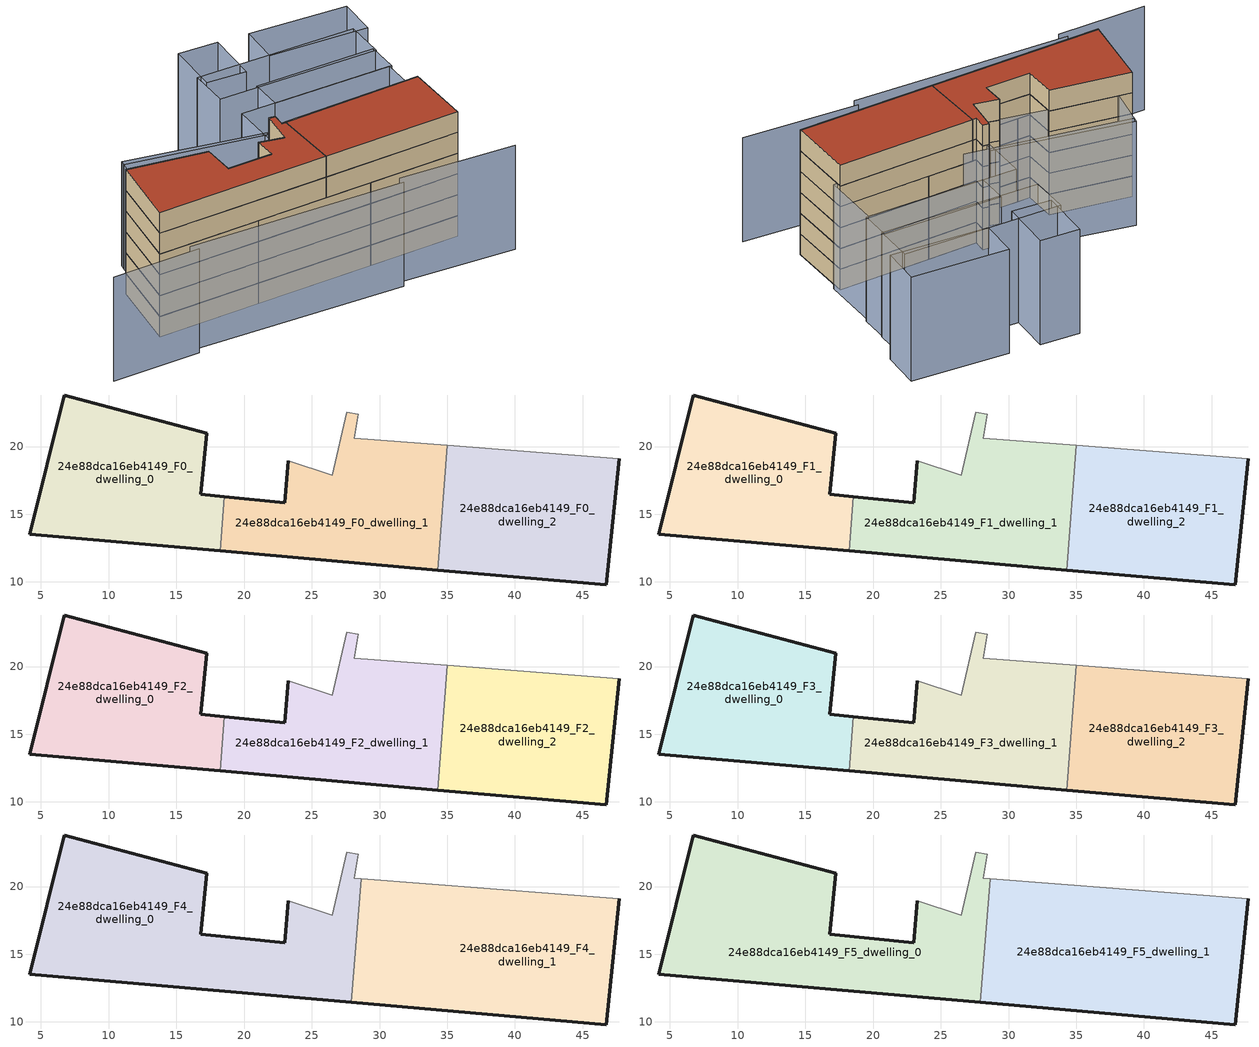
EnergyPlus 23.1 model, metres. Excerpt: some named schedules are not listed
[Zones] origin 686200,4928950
24e88dca16eb4149_F0_dwelling_0
 floor ground (EU_floor_Construction): 18.24,12.3 18.55,16.3 16.81,16.48 17.26,20.97 6.73,23.8 4.16,13.54 z0
 wall outside (EU_wall_Construction): 18.24,12.3 4.16,13.54 6.73,23.8 17.26,20.97 16.81,16.48 18.55,16.3 z0:3
 wall to 24e88dca16eb4149_F0_dwelling_1 (EU_wall_Construction): 18.55,16.3 18.24,12.3 z0:3
24e88dca16eb4149_F0_dwelling_1
 floor ground (EU_floor_Construction): 34.28,10.88 35,20.1 28.14,20.63 28.43,22.38 27.59,22.53 26.51,17.88 23.27,18.96 23,15.87 18.55,16.3 18.24,12.3 z0
 wall outside (EU_wall_Construction): 34.28,10.88 18.24,12.3 / 18.55,16.3 23,15.87 23.27,18.96 z0:3
 wall to 24e88dca16eb4149_F0_dwelling_2 (EU_wall_Construction): 35,20.1 34.28,10.88 z0:3
 wall adiabatic (EU_wall_Construction): 23.27,18.96 26.51,17.88 27.59,22.53 28.43,22.38 28.14,20.63 35,20.1 z0:3
24e88dca16eb4149_F0_dwelling_2
 floor ground (EU_floor_Construction): 46.75,9.79 47.68,19.12 35,20.1 34.28,10.88 z0
 wall outside (EU_wall_Construction): 47.68,19.12 46.75,9.79 34.28,10.88 z0:3
 wall adiabatic (EU_wall_Construction): 35,20.1 47.68,19.12 z0:3
24e88dca16eb4149_F1_dwelling_0
 floor to 24e88dca16eb4149_F0_dwelling_0 (EU_floor_Construction): 18.24,12.3 18.55,16.3 16.81,16.48 17.26,20.97 6.73,23.8 4.16,13.54 z3
 wall outside (EU_wall_Construction): 18.24,12.3 4.16,13.54 6.73,23.8 17.26,20.97 16.81,16.48 18.55,16.3 z3:6
 wall to 24e88dca16eb4149_F1_dwelling_1 (EU_wall_Construction): 18.55,16.3 18.24,12.3 z3:6
24e88dca16eb4149_F1_dwelling_1
 floor to 24e88dca16eb4149_F0_dwelling_1 (EU_floor_Construction): 34.28,10.88 35,20.1 28.14,20.63 28.43,22.38 27.59,22.53 26.51,17.88 23.27,18.96 23,15.87 18.55,16.3 18.24,12.3 z3
 wall outside (EU_wall_Construction): 34.28,10.88 18.24,12.3 / 18.55,16.3 23,15.87 23.27,18.96 z3:6
 wall to 24e88dca16eb4149_F1_dwelling_2 (EU_wall_Construction): 35,20.1 34.28,10.88 z3:6
 wall adiabatic (EU_wall_Construction): 23.27,18.96 26.51,17.88 27.59,22.53 28.43,22.38 28.14,20.63 35,20.1 z3:6
24e88dca16eb4149_F1_dwelling_2
 floor to 24e88dca16eb4149_F0_dwelling_2 (EU_floor_Construction): 46.75,9.79 47.68,19.12 35,20.1 34.28,10.88 z3
 wall outside (EU_wall_Construction): 47.68,19.12 46.75,9.79 34.28,10.88 z3:6
 wall adiabatic (EU_wall_Construction): 35,20.1 47.68,19.12 z3:6
24e88dca16eb4149_F2_dwelling_0
 floor to 24e88dca16eb4149_F1_dwelling_0 (EU_floor_Construction): 18.24,12.3 18.55,16.3 16.81,16.48 17.26,20.97 6.73,23.8 4.16,13.54 z6
 wall outside (EU_wall_Construction): 18.24,12.3 4.16,13.54 6.73,23.8 17.26,20.97 16.81,16.48 18.55,16.3 z6:9
 wall to 24e88dca16eb4149_F2_dwelling_1 (EU_wall_Construction): 18.55,16.3 18.24,12.3 z6:9
24e88dca16eb4149_F2_dwelling_1
 floor to 24e88dca16eb4149_F1_dwelling_1 (EU_floor_Construction): 34.28,10.88 35,20.1 28.14,20.63 28.43,22.38 27.59,22.53 26.51,17.88 23.27,18.96 23,15.87 18.55,16.3 18.24,12.3 z6
 wall outside (EU_wall_Construction): 34.28,10.88 18.24,12.3 / 18.55,16.3 23,15.87 23.27,18.96 z6:9
 wall to 24e88dca16eb4149_F2_dwelling_2 (EU_wall_Construction): 35,20.1 34.28,10.88 z6:9
 wall adiabatic (EU_wall_Construction): 23.27,18.96 26.51,17.88 27.59,22.53 28.43,22.38 28.14,20.63 35,20.1 z6:9
24e88dca16eb4149_F2_dwelling_2
 floor to 24e88dca16eb4149_F1_dwelling_2 (EU_floor_Construction): 46.75,9.79 47.68,19.12 35,20.1 34.28,10.88 z6
 wall outside (EU_wall_Construction): 47.68,19.12 46.75,9.79 34.28,10.88 z6:9
 wall adiabatic (EU_wall_Construction): 35,20.1 47.68,19.12 z6:9
24e88dca16eb4149_F3_dwelling_0
 floor to 24e88dca16eb4149_F2_dwelling_0 (EU_floor_Construction): 18.24,12.3 18.55,16.3 16.81,16.48 17.26,20.97 6.73,23.8 4.16,13.54 z9
 wall outside (EU_wall_Construction): 18.24,12.3 4.16,13.54 6.73,23.8 17.26,20.97 16.81,16.48 18.55,16.3 z9:12
 wall to 24e88dca16eb4149_F3_dwelling_1 (EU_wall_Construction): 18.55,16.3 18.24,12.3 z9:12
24e88dca16eb4149_F3_dwelling_1
 floor to 24e88dca16eb4149_F2_dwelling_1 (EU_floor_Construction): 34.28,10.88 35,20.1 28.14,20.63 28.43,22.38 27.59,22.53 26.51,17.88 23.27,18.96 23,15.87 18.55,16.3 18.24,12.3 z9
 wall outside (EU_wall_Construction): 34.28,10.88 18.24,12.3 / 18.55,16.3 23,15.87 23.27,18.96 z9:12
 wall to 24e88dca16eb4149_F3_dwelling_2 (EU_wall_Construction): 35,20.1 34.28,10.88 z9:12
 wall adiabatic (EU_wall_Construction): 23.27,18.96 26.51,17.88 27.59,22.53 28.43,22.38 28.14,20.63 35,20.1 z9:12
24e88dca16eb4149_F3_dwelling_2
 floor to 24e88dca16eb4149_F2_dwelling_2 (EU_floor_Construction): 46.75,9.79 47.68,19.12 35,20.1 34.28,10.88 z9
 wall outside (EU_wall_Construction): 47.68,19.12 46.75,9.79 34.28,10.88 z9:12
 wall adiabatic (EU_wall_Construction): 35,20.1 47.68,19.12 z9:12
24e88dca16eb4149_F4_dwelling_0
 floor to 24e88dca16eb4149_F3_dwelling_0 (EU_floor_Construction): 18.24,12.3 18.55,16.3 16.81,16.48 17.26,20.97 6.73,23.8 4.16,13.54 z12
 floor to 24e88dca16eb4149_F3_dwelling_1 (EU_floor_Construction): 27.93,11.44 28.64,20.59 28.14,20.63 28.43,22.38 27.59,22.53 26.51,17.88 23.27,18.96 23,15.87 18.55,16.3 18.24,12.3 z12
 wall outside (EU_wall_Construction): 27.93,11.44 4.16,13.54 6.73,23.8 17.26,20.97 16.81,16.48 23,15.87 23.27,18.96 z12:15
 wall to 24e88dca16eb4149_F4_dwelling_1 (EU_wall_Construction): 28.64,20.59 27.93,11.44 z12:15
 wall adiabatic (EU_wall_Construction): 23.27,18.96 26.51,17.88 27.59,22.53 28.43,22.38 28.14,20.63 28.64,20.59 z12:15
24e88dca16eb4149_F4_dwelling_1
 floor to 24e88dca16eb4149_F3_dwelling_1 (EU_floor_Construction): 34.28,10.88 35,20.1 28.64,20.59 27.93,11.44 z12
 floor to 24e88dca16eb4149_F3_dwelling_2 (EU_floor_Construction): 46.75,9.79 47.68,19.12 35,20.1 34.28,10.88 z12
 wall outside (EU_wall_Construction): 47.68,19.12 46.75,9.79 27.93,11.44 z12:15
 wall adiabatic (EU_wall_Construction): 28.64,20.59 47.68,19.12 z12:15
24e88dca16eb4149_F5_dwelling_0
 floor to 24e88dca16eb4149_F4_dwelling_0 (EU_floor_Construction): 27.93,11.44 28.64,20.59 28.14,20.63 28.43,22.38 27.59,22.53 26.51,17.88 23.27,18.96 23,15.87 16.81,16.48 17.26,20.97 6.73,23.8 4.16,13.54 z15
 wall outside (EU_wall_Construction): 27.93,11.44 4.16,13.54 6.73,23.8 17.26,20.97 16.81,16.48 23,15.87 23.27,18.96 z15:18
 wall to 24e88dca16eb4149_F5_dwelling_1 (EU_wall_Construction): 28.64,20.59 27.93,11.44 z15:18
 wall adiabatic (EU_wall_Construction): 23.27,18.96 26.51,17.88 27.59,22.53 28.43,22.38 28.14,20.63 28.64,20.59 z15:18
 roof outside (EU_roof_Construction): 28.43,22.38 28.14,20.63 28.64,20.59 27.93,11.44 4.16,13.54 6.73,23.8 17.26,20.97 16.81,16.48 23,15.87 23.27,18.96 26.51,17.88 27.59,22.53 z18
24e88dca16eb4149_F5_dwelling_1
 floor to 24e88dca16eb4149_F4_dwelling_1 (EU_floor_Construction): 46.75,9.79 47.68,19.12 28.64,20.59 27.93,11.44 z15
 wall outside (EU_wall_Construction): 47.68,19.12 46.75,9.79 27.93,11.44 z15:18
 wall adiabatic (EU_wall_Construction): 28.64,20.59 47.68,19.12 z15:18
 roof outside (EU_roof_Construction): 47.68,19.12 46.75,9.79 27.93,11.44 28.64,20.59 z18
shading: -6.25,9.09 5.85,7.87 / 5.28,8.86 34.7,4.77 / 34.88,5.84 50.59,3.29 / 31.35,22.41 9.99,28.45 / 28.32,28.99 49.09,26.64 / 49.09,26.64 48.16,18.36 / 48.16,18.36 27.38,20.71 / 27.38,20.71 28.32,28.99 / 49.43,26.6 33.04,28.39 / 33.04,28.39 33.52,32.82 / 33.52,32.82 49.91,31.03 / 49.91,31.03 49.43,26.6 / 28.96,38.69 50.7,36.01 / 50.7,36.01 50.03,30.53 / 50.03,30.53 28.28,33.2 / 28.28,33.2 28.96,38.69 / 39.91,42.85 53.17,40.63 / 53.17,40.63 52.26,35.17 / 52.26,35.17 38.99,37.39 / 38.99,37.39 39.91,42.85 / 35.75,43.56 34.53,36.2 / 34.53,36.2 29.19,37.09 / 29.19,37.09 30.41,44.44 / 30.41,44.44 35.75,43.56 / 26.5,17.88 8.43,23.34 / 8.43,23.34 10.21,29.22 / 10.21,29.22 28.28,23.75 / 28.28,23.75 26.5,17.88 z0:15
[Building]
EU S2 Campaign: North Axis=0; Terrain=City; Solar Distribution=FullExterior
[Site:Location]
Bologna: Latitude=44.5; Longitude=11.25; Time Zone=1; Elevation=37
[SizingPeriod:WeatherFileDays]
AnnualSizingPeriod: Begin Month=1; Begin Day of Month=1; End Month=12; End Day of Month=31; Day of Week for Start Day=Monday; Use Weather File Daylight Saving Period=No; Use Weather File Rain and Snow Indicators=No
[MATERIAL]
EU_InternalMass_Material: Roughness=MediumRough; Thickness=0.1; Conductivity=1; Density=1800; Specific Heat=900; Thermal Absorptance=0.9; Solar Absorptance=0.7; Visible Absorptance=0.7
[MATERIAL:NOMASS] Roughness=MediumRough; Thermal Absorptance=0.9; Solar Absorptance=0.7; Visible Absorptance=0.7
Name | Thermal Resistance
EU_wall_NoMass | 0.905828
EU_roof_NoMass | 0.37593
EU_floor_NoMass | 0.67114
[CONSTRUCTION]
EU_wall_Construction: EU_wall_NoMass
EU_roof_Construction: EU_roof_NoMass
EU_floor_Construction: EU_floor_NoMass
EU_InternalMass_Construction: EU_InternalMass_Material
[ZONE] Type=1; Multiplier=1; Ceiling Height=autocalculate; Floor Area=autocalculate; Part of Total Floor Area=Yes
Name | Volume
24e88dca16eb4149_F0_dwelling_0; 24e88dca16eb4149_F1_dwelling_0; 24e88dca16eb4149_F2_dwelling_0; 24e88dca16eb4149_F3_dwelling_0 | 352.363
24e88dca16eb4149_F4_dwelling_0; 24e88dca16eb4149_F5_dwelling_0 | 528.537
24e88dca16eb4149_F0_dwelling_1; 24e88dca16eb4149_F1_dwelling_1; 24e88dca16eb4149_F2_dwelling_1; 24e88dca16eb4149_F3_dwelling_1 | 352.359
24e88dca16eb4149_F4_dwelling_1; 24e88dca16eb4149_F5_dwelling_1 | 528.534
24e88dca16eb4149_F0_dwelling_2; 24e88dca16eb4149_F1_dwelling_2; 24e88dca16eb4149_F2_dwelling_2; 24e88dca16eb4149_F3_dwelling_2 | 352.367
[INTERNALMASS] Construction=EU_InternalMass_Construction
Name | Zone or ZoneList | Surface Area
24e88dca16eb4149_F0_dwelling_0_EU_InternalMass | 24e88dca16eb4149_F0_dwelling_0 | 117.454
24e88dca16eb4149_F0_dwelling_1_EU_InternalMass | 24e88dca16eb4149_F0_dwelling_1 | 117.453
24e88dca16eb4149_F0_dwelling_2_EU_InternalMass | 24e88dca16eb4149_F0_dwelling_2 | 117.455
24e88dca16eb4149_F1_dwelling_0_EU_InternalMass | 24e88dca16eb4149_F1_dwelling_0 | 117.454
24e88dca16eb4149_F1_dwelling_1_EU_InternalMass | 24e88dca16eb4149_F1_dwelling_1 | 117.453
24e88dca16eb4149_F1_dwelling_2_EU_InternalMass | 24e88dca16eb4149_F1_dwelling_2 | 117.455
24e88dca16eb4149_F2_dwelling_0_EU_InternalMass | 24e88dca16eb4149_F2_dwelling_0 | 117.454
24e88dca16eb4149_F2_dwelling_1_EU_InternalMass | 24e88dca16eb4149_F2_dwelling_1 | 117.453
24e88dca16eb4149_F2_dwelling_2_EU_InternalMass | 24e88dca16eb4149_F2_dwelling_2 | 117.455
24e88dca16eb4149_F3_dwelling_0_EU_InternalMass | 24e88dca16eb4149_F3_dwelling_0 | 117.454
24e88dca16eb4149_F3_dwelling_1_EU_InternalMass | 24e88dca16eb4149_F3_dwelling_1 | 117.453
24e88dca16eb4149_F3_dwelling_2_EU_InternalMass | 24e88dca16eb4149_F3_dwelling_2 | 117.455
24e88dca16eb4149_F4_dwelling_0_EU_InternalMass | 24e88dca16eb4149_F4_dwelling_0 | 176.179
24e88dca16eb4149_F4_dwelling_1_EU_InternalMass | 24e88dca16eb4149_F4_dwelling_1 | 176.178
24e88dca16eb4149_F5_dwelling_0_EU_InternalMass | 24e88dca16eb4149_F5_dwelling_0 | 176.179
24e88dca16eb4149_F5_dwelling_1_EU_InternalMass | 24e88dca16eb4149_F5_dwelling_1 | 176.178
[OTHEREQUIPMENT] Fuel Type=Electricity; Design Level Calculation Method=Watts/Area; Power per Zone Floor Area=1; Fraction Latent=0; Fraction Radiant=0; Fraction Lost=0; Carbon Dioxide Generation Rate=0; EndUse Subcategory=EU_Step8_InternalGains
Name | Zone or ZoneList or Space or SpaceList | Schedule
EU_Step8_InternalGain_24e88dca16eb4149_F0_dwelling_0_f000 | 24e88dca16eb4149_F0_dwelling_0 | EU_Step8_GainSchedule_24e88dca16eb4149_F0_dwelling_0_f000
EU_Step8_InternalGain_24e88dca16eb4149_F0_dwelling_1_f000 | 24e88dca16eb4149_F0_dwelling_1 | EU_Step8_GainSchedule_24e88dca16eb4149_F0_dwelling_1_f000
EU_Step8_InternalGain_24e88dca16eb4149_F0_dwelling_2_f000 | 24e88dca16eb4149_F0_dwelling_2 | EU_Step8_GainSchedule_24e88dca16eb4149_F0_dwelling_2_f000
EU_Step8_InternalGain_24e88dca16eb4149_F1_dwelling_0_f000 | 24e88dca16eb4149_F1_dwelling_0 | EU_Step8_GainSchedule_24e88dca16eb4149_F1_dwelling_0_f000
EU_Step8_InternalGain_24e88dca16eb4149_F1_dwelling_1_f000 | 24e88dca16eb4149_F1_dwelling_1 | EU_Step8_GainSchedule_24e88dca16eb4149_F1_dwelling_1_f000
EU_Step8_InternalGain_24e88dca16eb4149_F1_dwelling_2_f000 | 24e88dca16eb4149_F1_dwelling_2 | EU_Step8_GainSchedule_24e88dca16eb4149_F1_dwelling_2_f000
EU_Step8_InternalGain_24e88dca16eb4149_F2_dwelling_0_f000 | 24e88dca16eb4149_F2_dwelling_0 | EU_Step8_GainSchedule_24e88dca16eb4149_F2_dwelling_0_f000
EU_Step8_InternalGain_24e88dca16eb4149_F2_dwelling_1_f000 | 24e88dca16eb4149_F2_dwelling_1 | EU_Step8_GainSchedule_24e88dca16eb4149_F2_dwelling_1_f000
EU_Step8_InternalGain_24e88dca16eb4149_F2_dwelling_2_f000 | 24e88dca16eb4149_F2_dwelling_2 | EU_Step8_GainSchedule_24e88dca16eb4149_F2_dwelling_2_f000
EU_Step8_InternalGain_24e88dca16eb4149_F3_dwelling_0_f000 | 24e88dca16eb4149_F3_dwelling_0 | EU_Step8_GainSchedule_24e88dca16eb4149_F3_dwelling_0_f000
EU_Step8_InternalGain_24e88dca16eb4149_F3_dwelling_1_f000 | 24e88dca16eb4149_F3_dwelling_1 | EU_Step8_GainSchedule_24e88dca16eb4149_F3_dwelling_1_f000
EU_Step8_InternalGain_24e88dca16eb4149_F3_dwelling_2_f000 | 24e88dca16eb4149_F3_dwelling_2 | EU_Step8_GainSchedule_24e88dca16eb4149_F3_dwelling_2_f000
EU_Step8_InternalGain_24e88dca16eb4149_F4_dwelling_0_f000 | 24e88dca16eb4149_F4_dwelling_0 | EU_Step8_GainSchedule_24e88dca16eb4149_F4_dwelling_0_f000
EU_Step8_InternalGain_24e88dca16eb4149_F4_dwelling_1_f000 | 24e88dca16eb4149_F4_dwelling_1 | EU_Step8_GainSchedule_24e88dca16eb4149_F4_dwelling_1_f000
EU_Step8_InternalGain_24e88dca16eb4149_F5_dwelling_0_f000 | 24e88dca16eb4149_F5_dwelling_0 | EU_Step8_GainSchedule_24e88dca16eb4149_F5_dwelling_0_f000
EU_Step8_InternalGain_24e88dca16eb4149_F5_dwelling_1_f000 | 24e88dca16eb4149_F5_dwelling_1 | EU_Step8_GainSchedule_24e88dca16eb4149_F5_dwelling_1_f000
[ZONEVENTILATION:DESIGNFLOWRATE] Schedule=EU_AlwaysOn; Design Flow Rate Calculation Method=AirChanges/Hour; Air Changes per Hour=0.73129; Ventilation Type=Natural; Fan Pressure Rise=0; Fan Total Efficiency=1; Constant Term Coefficient=1; Temperature Term Coefficient=0; Velocity Term Coefficient=0; Velocity Squared Term Coefficient=0; Minimum Indoor Temperature=-100; Maximum Indoor Temperature=100; Delta Temperature=-100; Minimum Outdoor Temperature=-100; Maximum Outdoor Temperature=100; Maximum Wind Speed=40
Name | Zone or ZoneList or Space or SpaceList
EU_ConstantAir_24e88dca16eb4149_F0_dwelling_0 | 24e88dca16eb4149_F0_dwelling_0
EU_ConstantAir_24e88dca16eb4149_F0_dwelling_1 | 24e88dca16eb4149_F0_dwelling_1
EU_ConstantAir_24e88dca16eb4149_F0_dwelling_2 | 24e88dca16eb4149_F0_dwelling_2
EU_ConstantAir_24e88dca16eb4149_F1_dwelling_0 | 24e88dca16eb4149_F1_dwelling_0
EU_ConstantAir_24e88dca16eb4149_F1_dwelling_1 | 24e88dca16eb4149_F1_dwelling_1
EU_ConstantAir_24e88dca16eb4149_F1_dwelling_2 | 24e88dca16eb4149_F1_dwelling_2
EU_ConstantAir_24e88dca16eb4149_F2_dwelling_0 | 24e88dca16eb4149_F2_dwelling_0
EU_ConstantAir_24e88dca16eb4149_F2_dwelling_1 | 24e88dca16eb4149_F2_dwelling_1
EU_ConstantAir_24e88dca16eb4149_F2_dwelling_2 | 24e88dca16eb4149_F2_dwelling_2
EU_ConstantAir_24e88dca16eb4149_F3_dwelling_0 | 24e88dca16eb4149_F3_dwelling_0
EU_ConstantAir_24e88dca16eb4149_F3_dwelling_1 | 24e88dca16eb4149_F3_dwelling_1
EU_ConstantAir_24e88dca16eb4149_F3_dwelling_2 | 24e88dca16eb4149_F3_dwelling_2
EU_ConstantAir_24e88dca16eb4149_F4_dwelling_0 | 24e88dca16eb4149_F4_dwelling_0
EU_ConstantAir_24e88dca16eb4149_F4_dwelling_1 | 24e88dca16eb4149_F4_dwelling_1
EU_ConstantAir_24e88dca16eb4149_F5_dwelling_0 | 24e88dca16eb4149_F5_dwelling_0
EU_ConstantAir_24e88dca16eb4149_F5_dwelling_1 | 24e88dca16eb4149_F5_dwelling_1
[HVACTEMPLATE:THERMOSTAT] Constant Heating Setpoint=20; Constant Cooling Setpoint=50
EU_HeatOnly_24e88dca16eb4149_F0_dwelling_0; EU_HeatOnly_24e88dca16eb4149_F0_dwelling_1; EU_HeatOnly_24e88dca16eb4149_F0_dwelling_2; EU_HeatOnly_24e88dca16eb4149_F1_dwelling_0; EU_HeatOnly_24e88dca16eb4149_F1_dwelling_1; EU_HeatOnly_24e88dca16eb4149_F1_dwelling_2; EU_HeatOnly_24e88dca16eb4149_F2_dwelling_0; EU_HeatOnly_24e88dca16eb4149_F2_dwelling_1; EU_HeatOnly_24e88dca16eb4149_F2_dwelling_2; EU_HeatOnly_24e88dca16eb4149_F3_dwelling_0; EU_HeatOnly_24e88dca16eb4149_F3_dwelling_1; EU_HeatOnly_24e88dca16eb4149_F3_dwelling_2; EU_HeatOnly_24e88dca16eb4149_F4_dwelling_0; EU_HeatOnly_24e88dca16eb4149_F4_dwelling_1; EU_HeatOnly_24e88dca16eb4149_F5_dwelling_0; EU_HeatOnly_24e88dca16eb4149_F5_dwelling_1
[HVACTEMPLATE:ZONE:IDEALLOADSAIRSYSTEM] System Availability Schedule=EU_AlwaysOn; Maximum Heating Supply Air Temperature=50; Minimum Cooling Supply Air Temperature=13; Maximum Heating Supply Air Humidity Ratio=0.0156; Minimum Cooling Supply Air Humidity Ratio=0.0077; Heating Limit=NoLimit; Cooling Limit=NoLimit; Heating Availability Schedule=EU_AlwaysOn; Cooling Availability Schedule=EU_CoolingOff; Dehumidification Control Type=ConstantSensibleHeatRatio; Cooling Sensible Heat Ratio=0.7; Dehumidification Setpoint=60; Humidification Control Type=None; Humidification Setpoint=30; Outdoor Air Method=None; Outdoor Air Flow Rate per Person=0.00944; Outdoor Air Flow Rate per Zone Floor Area=0; Outdoor Air Flow Rate per Zone=0; Demand Controlled Ventilation Type=None; Outdoor Air Economizer Type=NoEconomizer; Heat Recovery Type=None; Sensible Heat Recovery Effectiveness=0.7; Latent Heat Recovery Effectiveness=0.65
Name | Template Thermostat
24e88dca16eb4149_F0_dwelling_0 | EU_HeatOnly_24e88dca16eb4149_F0_dwelling_0
24e88dca16eb4149_F0_dwelling_1 | EU_HeatOnly_24e88dca16eb4149_F0_dwelling_1
24e88dca16eb4149_F0_dwelling_2 | EU_HeatOnly_24e88dca16eb4149_F0_dwelling_2
24e88dca16eb4149_F1_dwelling_0 | EU_HeatOnly_24e88dca16eb4149_F1_dwelling_0
24e88dca16eb4149_F1_dwelling_1 | EU_HeatOnly_24e88dca16eb4149_F1_dwelling_1
24e88dca16eb4149_F1_dwelling_2 | EU_HeatOnly_24e88dca16eb4149_F1_dwelling_2
24e88dca16eb4149_F2_dwelling_0 | EU_HeatOnly_24e88dca16eb4149_F2_dwelling_0
24e88dca16eb4149_F2_dwelling_1 | EU_HeatOnly_24e88dca16eb4149_F2_dwelling_1
24e88dca16eb4149_F2_dwelling_2 | EU_HeatOnly_24e88dca16eb4149_F2_dwelling_2
24e88dca16eb4149_F3_dwelling_0 | EU_HeatOnly_24e88dca16eb4149_F3_dwelling_0
24e88dca16eb4149_F3_dwelling_1 | EU_HeatOnly_24e88dca16eb4149_F3_dwelling_1
24e88dca16eb4149_F3_dwelling_2 | EU_HeatOnly_24e88dca16eb4149_F3_dwelling_2
24e88dca16eb4149_F4_dwelling_0 | EU_HeatOnly_24e88dca16eb4149_F4_dwelling_0
24e88dca16eb4149_F4_dwelling_1 | EU_HeatOnly_24e88dca16eb4149_F4_dwelling_1
24e88dca16eb4149_F5_dwelling_0 | EU_HeatOnly_24e88dca16eb4149_F5_dwelling_0
24e88dca16eb4149_F5_dwelling_1 | EU_HeatOnly_24e88dca16eb4149_F5_dwelling_1
